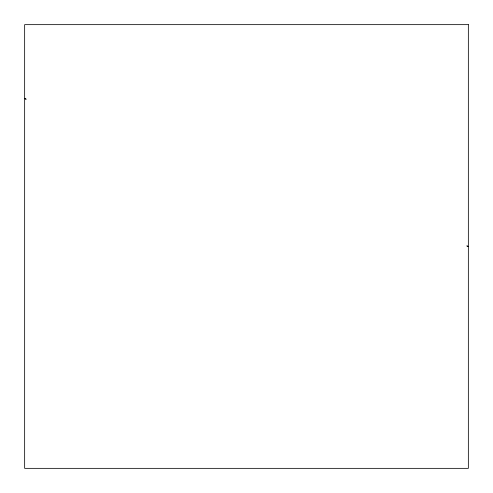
<?xml version="1.0" encoding="UTF-8"?>
<svg xmlns="http://www.w3.org/2000/svg" width="493" height="493" viewBox="0 0 493 493"><rect width="100%" height="100%" fill="white"/><g stroke="black" fill="none" stroke-linecap="round" stroke-linejoin="round"><path stroke-width="0.74" d="M468.35 24.65L24.65 24.65L24.65 468.35L468.35 468.35L468.35 24.65M468.35 246.5L466.963 245.964L468.35 246.5M26.037 99.136L24.65 98.6L26.055 99.148"/></g></svg>
